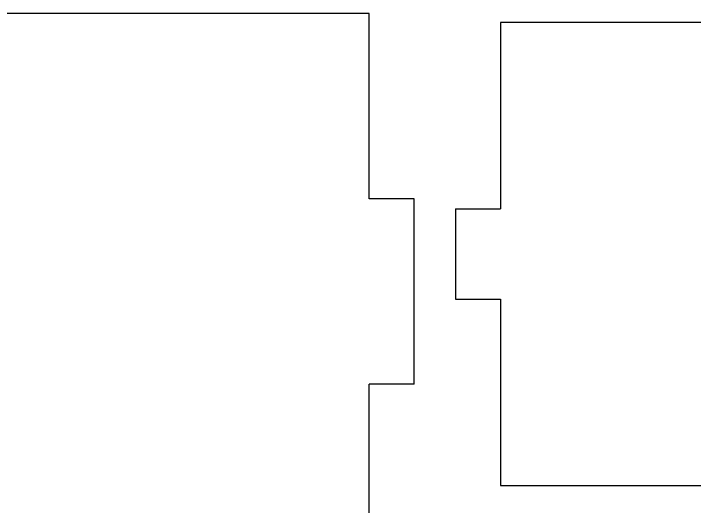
# Model space of a CAD drawing. Header units: millimetres. Extents: x -3928 to -434, y -548 to 1409.
# Drawn here: x -3762.8 to -3687.4, y 1195.5 to 1250 of the extents above; entities that cross this region are included whole.
import ezdxf

# ---------------------------------------------------------------- set-up
doc = ezdxf.new("R2010")
doc.units = ezdxf.units.MM
doc.header["$MEASUREMENT"] = 0
doc.layers.add('layer 1', color=7, linetype='Continuous')

msp = doc.modelspace()

# ---------------------------------------------------------------- linework, layer by layer
at = {"layer": 'layer 1', "color": 1, "lineweight": 25}
for points in [[(-3723.4238, 1250.0443), (-3723.4238, 1250.0443), (-3913.4239, 1250.0443), (-3913.4239, 1250.0443)], [(-3723.4238, 1229.5444), (-3723.4238, 1229.5444), (-3723.4238, 1250.0443), (-3723.4238, 1250.0443)], [(-3572.1954, 1249.0686), (-3572.1954, 1249.0686), (-3708.8622, 1249.0686), (-3708.8622, 1249.0686)], [(-3708.8622, 1249.0686), (-3708.8622, 1249.0686), (-3708.8622, 1228.4434), (-3708.8622, 1228.4434)], [(-3718.4238, 1229.5444), (-3718.4238, 1229.5444), (-3723.4238, 1229.5444), (-3723.4238, 1229.5444)], [(-3718.4238, 1209.0441), (-3718.4238, 1209.0441), (-3718.4238, 1229.5444), (-3718.4238, 1229.5444)], [(-3713.8621, 1228.4434), (-3713.8621, 1228.4434), (-3713.8621, 1218.4436), (-3713.8621, 1218.4436)], [(-3713.8621, 1228.4434), (-3713.8621, 1228.4434), (-3708.8622, 1228.4434), (-3708.8622, 1228.4434)], [(-3713.8621, 1218.4436), (-3713.8621, 1218.4436), (-3708.8622, 1218.4436), (-3708.8622, 1218.4436)], [(-3708.8622, 1218.4436), (-3708.8622, 1218.4436), (-3708.8622, 1197.8184), (-3708.8622, 1197.8184)], [(-3718.4238, 1209.0441), (-3718.4238, 1209.0441), (-3723.4238, 1209.0441), (-3723.4238, 1209.0441)], [(-3723.4238, 1147.5443), (-3723.4238, 1147.5443), (-3723.4238, 1209.0441), (-3723.4238, 1209.0441)], [(-3708.8622, 1197.8184), (-3708.8622, 1197.8184), (-3572.1954, 1197.8184), (-3572.1954, 1197.8184)]]:
    msp.add_open_spline(points, degree=3, dxfattribs=at)

doc.saveas('drawing.dxf')
